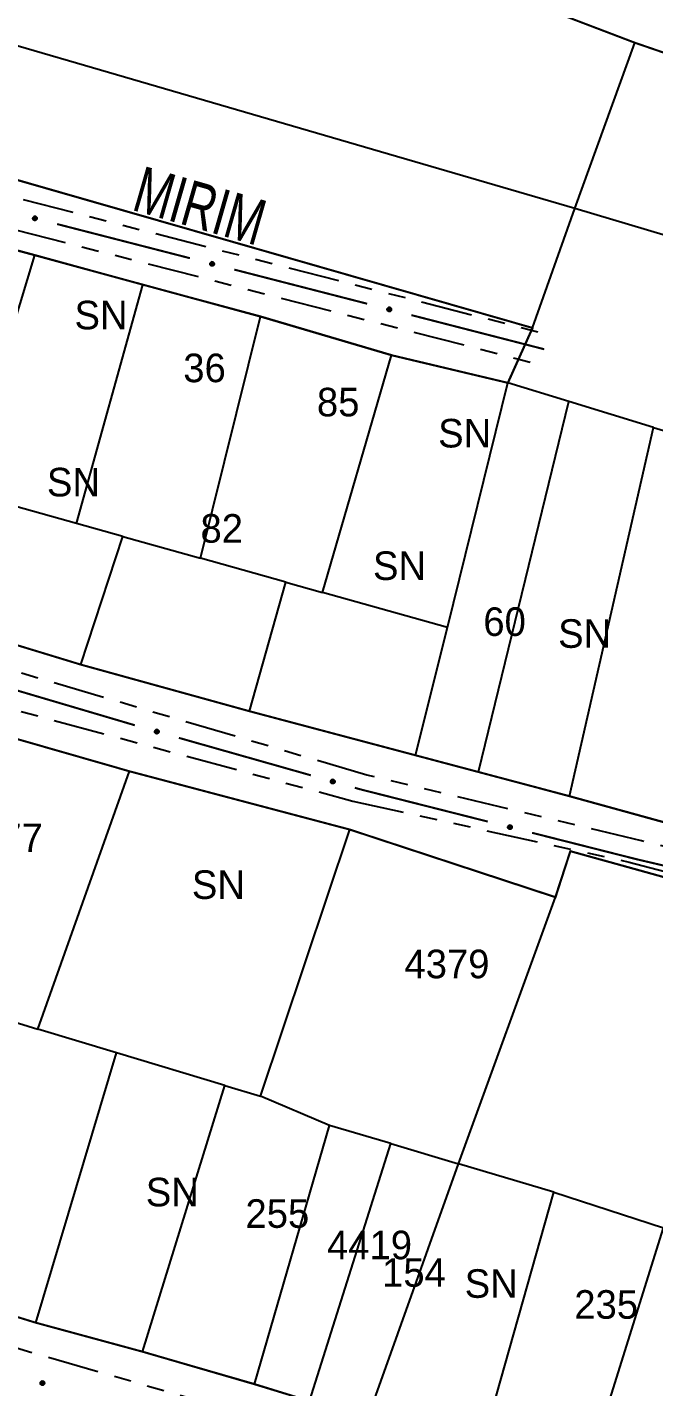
# Model space of a CAD drawing. Extents: x 203196 to 204359, y 4872588 to 4874244.
# Drawn here: x 203711.1 to 203765.9, y 4872758.4 to 4872877.4 of the extents above; entities that cross this region are included whole.
import ezdxf
from ezdxf.enums import TextEntityAlignment as Align

# ---------------------------------------------------------------- set-up
doc = ezdxf.new("R2010")
doc.units = 0
doc.header["$LTSCALE"] = 1.5
doc.header["$MEASUREMENT"] = 0
doc.linetypes.add('TRACO_25', pattern=[8, 3, -1, 1, -1, 1, -1])
for name, color, linetype in [('CD_MALHA_LOTES', 7, 'CONTINUOUS'), ('RU-QUADRA', 210, 'CONTINUOUS'), ('SV-EIXO-RUA-N-PAV', 6, 'CONTINUOUS'), ('SV-RUA-NAO-PAV', 7, 'CONTINUOUS'), ('SV-TXT-RUA-N-PAV', 7, 'CONTINUOUS'), ('Th_NmrPort', 1, 'CONTINUOUS')]:
    doc.layers.add(name, color=color, linetype=linetype)
doc.styles.add('ARIAL', font='ARIAL.SHX')

msp = doc.modelspace()

# ---------------------------------------------------------------- linework, layer by layer
at = {"layer": 'CD_MALHA_LOTES', "linetype": 'Continuous', "flags": 128}
for points in [[(203764.222836, 4872876.008348), (203653.85064, 4872918.032246)], [(203597.756091, 4872896.294487), (203755.273411, 4872851.061951)], [(203758.970245, 4872861.505444), (203668.782073, 4872887.830408)], [(203758.970245, 4872861.505444), (203764.222836, 4872876.008348)], [(203779.340043, 4872870.811219), (203764.222836, 4872876.008348)], [(203711.737216, 4872857.420877), (203697.725723, 4872861.200451)], [(203755.273411, 4872851.061951), (203758.970245, 4872861.505444)], [(203774.711719, 4872856.812158), (203758.970245, 4872861.505444)], [(203705.489472, 4872836.724428), (203711.737216, 4872857.420877)], [(203721.200192, 4872854.843784), (203711.737216, 4872857.420877)], [(203715.390755, 4872833.949732), (203721.200192, 4872854.843784)], [(203731.480905, 4872852.053305), (203721.200192, 4872854.843784)], [(203726.238398, 4872830.909832), (203731.480905, 4872852.053305)], [(203742.936556, 4872848.675357), (203731.480905, 4872852.053305)], [(203755.273411, 4872851.061951), (203753.115133, 4872846.25926)], [(203736.910017, 4872827.919261), (203742.936556, 4872848.675357)], [(203753.115133, 4872846.25926), (203742.936556, 4872848.675357)], [(203747.83487, 4872824.857724), (203753.115133, 4872846.25926)], [(203758.465123, 4872844.621838), (203753.115133, 4872846.25926)], [(203750.542514, 4872812.223446), (203758.465123, 4872844.621838)], [(203765.868215, 4872842.356042), (203758.465123, 4872844.621838)], [(203758.515765, 4872810.107404), (203765.868215, 4872842.356042)], [(203765.868215, 4872842.356042), (203778.430301, 4872838.575034)], [(203715.390755, 4872833.949732), (203705.489472, 4872836.724428)], [(203719.439418, 4872832.815151), (203715.390755, 4872833.949732)], [(203715.784214, 4872821.609673), (203719.439418, 4872832.815151)], [(203719.439418, 4872832.815151), (203726.238398, 4872830.909832)], [(203733.699381, 4872828.818996), (203726.238398, 4872830.909832)], [(203730.538246, 4872817.532432), (203733.699381, 4872828.818996)], [(203733.699381, 4872828.818996), (203736.910017, 4872827.919261)], [(203747.83487, 4872824.857724), (203736.910017, 4872827.919261)], [(203702.094421, 4872825.780481), (203715.784214, 4872821.609673)], [(203745.052515, 4872813.680451), (203747.83487, 4872824.857724)], [(203715.784214, 4872821.609673), (203730.538246, 4872817.532432)], [(203698.669041, 4872818.411694), (203720.02935, 4872812.281807)], [(203730.538246, 4872817.532432), (203745.052515, 4872813.680451)], [(203745.052515, 4872813.680451), (203750.542514, 4872812.223446)], [(203712.016442, 4872789.722267), (203720.02935, 4872812.281807)], [(203720.02935, 4872812.281807), (203739.299038, 4872807.186226)], [(203750.542514, 4872812.223446), (203758.515765, 4872810.107404)], [(203758.515765, 4872810.107404), (203771.416687, 4872806.55493)], [(203731.486495, 4872783.86372), (203739.299038, 4872807.186226)], [(203739.299038, 4872807.186226), (203757.294482, 4872801.271721)], [(203757.294482, 4872801.271721), (203758.594347, 4872805.298011)], [(203758.594347, 4872805.298011), (203784.546472, 4872798.092254)], [(203748.804585, 4872777.961179), (203757.294482, 4872801.271721)], [(203696.476974, 4872794.536836), (203712.016442, 4872789.722267)], [(203718.891527, 4872787.653551), (203712.016442, 4872789.722267)], [(203711.822106, 4872764.058198), (203718.891527, 4872787.653551)], [(203728.380175, 4872784.798413), (203718.891527, 4872787.653551)], [(203721.160659, 4872761.521654), (203728.380175, 4872784.798413)], [(203728.380175, 4872784.798413), (203731.486495, 4872783.86372)], [(203737.532392, 4872781.315112), (203731.486495, 4872783.86372)], [(203730.952629, 4872758.675844), (203737.532392, 4872781.315112)], [(203742.87693, 4872779.724896), (203737.532392, 4872781.315112)], [(203735.770837, 4872757.205299), (203742.87693, 4872779.724896)], [(203742.87693, 4872779.724896), (203748.804585, 4872777.961179)], [(203740.830965, 4872755.660918), (203748.804585, 4872777.961179)], [(203757.146876, 4872775.47901), (203748.804585, 4872777.961179)], [(203750.959662, 4872753.612245), (203757.146876, 4872775.47901)], [(203757.146876, 4872775.47901), (203766.748606, 4872772.350001)], [(203760.015118, 4872750.814525), (203766.748606, 4872772.350001)], [(203711.822106, 4872764.058198), (203689.538684, 4872770.935459)], [(203721.160659, 4872761.521654), (203711.822106, 4872764.058198)], [(203730.952629, 4872758.675844), (203721.160659, 4872761.521654)], [(203735.770837, 4872757.205299), (203730.952629, 4872758.675844)]]:
    msp.add_lwpolyline(points, dxfattribs=at)
at = {"layer": 'RU-QUADRA', "linetype": 'Continuous', "const_width": 0.18, "flags": 128}
for points in [[(203774.814576, 4872881.522338), (203791.642455, 4872875.804781), (203813.873472, 4872869.126632), (203867.794159, 4872850.799655), (203866.165903, 4872847.404582), (203863.678353, 4872842.025212), (203846.892414, 4872847.747691), (203829.927063, 4872853.419957), (203810.707176, 4872860.027543), (203794.33642, 4872865.655629), (203779.340043, 4872870.811219), (203764.222836, 4872876.008348), (203653.85064, 4872918.032246)], [(203597.756091, 4872896.294487), (203755.273411, 4872851.061951), (203753.115133, 4872846.25926), (203742.936556, 4872848.675357), (203731.480905, 4872852.053305), (203721.200192, 4872854.843784), (203711.737216, 4872857.420877), (203697.725723, 4872861.200451), (203682.383612, 4872865.338957), (203675.083853, 4872867.217356), (203667.547989, 4872869.363619), (203661.00632, 4872871.138267), (203651.931682, 4872873.565141), (203641.97006, 4872877.112196), (203624.204049, 4872883.191755)], [(203546.645432, 4872882.229347), (203530.058075, 4872874.219067), (203587.844664, 4872858.111582), (203602.16939, 4872853.778916), (203615.249869, 4872850.464133), (203632.88296, 4872845.995651), (203658.783336, 4872839.121864), (203673.001521, 4872835.13056), (203688.057639, 4872830.057004), (203702.094421, 4872825.780481), (203715.784214, 4872821.609673), (203730.538246, 4872817.532432), (203745.052515, 4872813.680451), (203750.542514, 4872812.223446), (203758.515765, 4872810.107404), (203771.416687, 4872806.55493)], [(203784.546472, 4872798.092254), (203758.594347, 4872805.298011), (203757.294482, 4872801.271721), (203739.299038, 4872807.186226), (203720.02935, 4872812.281807), (203698.669041, 4872818.411694), (203681.710209, 4872823.623739), (203670.707684, 4872827.155465), (203661.799071, 4872830.207842), (203652.866031, 4872832.979975), (203643.209299, 4872835.976687), (203635.499731, 4872838.118741), (203628.955171, 4872839.937105), (203623.805329, 4872841.367956), (203604.355754, 4872846.771896), (203585.888936, 4872851.874179), (203576.001541, 4872854.606014), (203567.086295, 4872857.069249), (203547.309286, 4872862.979252), (203522.714529, 4872870.607556), (203510.537316, 4872862.841513)], [(203512.625908, 4872823.895482), (203527.470182, 4872819.523703), (203569.002071, 4872807.317613), (203578.809978, 4872804.463621), (203588.24967, 4872801.637677), (203597.905843, 4872798.78038), (203607.033394, 4872796.079504), (203616.865963, 4872793.170011), (203636.1691, 4872787.458141), (203645.632593, 4872784.657859), (203656.918153, 4872780.957205), (203664.560233, 4872778.252676), (203674.508758, 4872775.338343), (203682.714892, 4872772.934428), (203685.628207, 4872772.162224), (203689.538684, 4872770.935459), (203711.822106, 4872764.058198), (203721.160659, 4872761.521654), (203730.952629, 4872758.675844), (203735.770837, 4872757.205299), (203740.830965, 4872755.660918), (203750.959662, 4872753.612245), (203760.015118, 4872750.814525), (203771.699642, 4872746.863441)]]:
    msp.add_lwpolyline(points, dxfattribs=at)
at = {"layer": 'SV-EIXO-RUA-N-PAV'}
for points in [[(203711.868735, 4872860.50143), (203711.826989, 4872860.475949), (203711.7859, 4872860.462585), (203711.748422, 4872860.461302), (203711.715007, 4872860.468804), (203711.681687, 4872860.48033), (203711.650658, 4872860.499362), (203711.620897, 4872860.528114), (203711.595041, 4872860.569811), (203711.584118, 4872860.612802), (203711.580895, 4872860.649479), (203711.586711, 4872860.684772), (203711.59845, 4872860.716953), (203711.619285, 4872860.748531), (203711.648717, 4872860.778406), (203711.691274, 4872860.80339), (203711.731647, 4872860.816215), (203711.76793, 4872860.816504), (203711.803374, 4872860.810431), (203711.83725, 4872860.798257), (203711.867602, 4872860.779399), (203711.897628, 4872860.749712), (203711.921731, 4872860.707381), (203711.934982, 4872860.667261), (203711.93578, 4872860.630991), (203711.929016, 4872860.59623), (203711.917863, 4872860.56267), (203711.90003, 4872860.530682), (203711.868735, 4872860.50143)], [(203727.365257, 4872856.519245), (203727.323511, 4872856.493763), (203727.282422, 4872856.480399), (203727.244944, 4872856.479116), (203727.211529, 4872856.486619), (203727.178209, 4872856.498144), (203727.14718, 4872856.517176), (203727.117419, 4872856.545928), (203727.091564, 4872856.587625), (203727.08064, 4872856.630617), (203727.077417, 4872856.667293), (203727.083234, 4872856.702586), (203727.094972, 4872856.734767), (203727.115807, 4872856.766345), (203727.145239, 4872856.79622), (203727.187796, 4872856.821204), (203727.228169, 4872856.83403), (203727.264452, 4872856.834318), (203727.299896, 4872856.828246), (203727.333772, 4872856.816071), (203727.364124, 4872856.797214), (203727.39415, 4872856.767526), (203727.418253, 4872856.725196), (203727.431505, 4872856.685075), (203727.432303, 4872856.648805), (203727.425538, 4872856.614045), (203727.414385, 4872856.580485), (203727.396552, 4872856.548496), (203727.365257, 4872856.519245)], [(203742.861779, 4872852.537059), (203742.820033, 4872852.511577), (203742.778944, 4872852.498213), (203742.741466, 4872852.496931), (203742.708052, 4872852.504433), (203742.674732, 4872852.515959), (203742.643702, 4872852.534991), (203742.613941, 4872852.563742), (203742.588086, 4872852.60544), (203742.577162, 4872852.648431), (203742.573939, 4872852.685107), (203742.579756, 4872852.7204), (203742.591495, 4872852.752581), (203742.61233, 4872852.784159), (203742.641761, 4872852.814034), (203742.684319, 4872852.839019), (203742.724691, 4872852.851844), (203742.760975, 4872852.852133), (203742.796419, 4872852.84606), (203742.830294, 4872852.833886), (203742.860646, 4872852.815028), (203742.890672, 4872852.785341), (203742.914775, 4872852.74301), (203742.928027, 4872852.702889), (203742.928825, 4872852.666619), (203742.92206, 4872852.631859), (203742.910907, 4872852.598299), (203742.893074, 4872852.566311), (203742.861779, 4872852.537059)], [(203722.525943, 4872815.607927), (203722.483579, 4872815.583488), (203722.442171, 4872815.571146), (203722.404672, 4872815.570794), (203722.371454, 4872815.579122), (203722.33843, 4872815.59147), (203722.307882, 4872815.611266), (203722.278843, 4872815.640746), (203722.254029, 4872815.683072), (203722.244175, 4872815.726321), (203722.241862, 4872815.763066), (203722.248552, 4872815.798204), (203722.261085, 4872815.830084), (203722.282697, 4872815.861136), (203722.31286, 4872815.890272), (203722.356024, 4872815.914193), (203722.396702, 4872815.926014), (203722.432982, 4872815.925402), (203722.468264, 4872815.918453), (203722.501828, 4872815.905442), (203722.531703, 4872815.885838), (203722.560984, 4872815.855415), (203722.584029, 4872815.8125), (203722.596282, 4872815.772063), (203722.596181, 4872815.735785), (203722.588557, 4872815.701203), (203722.576574, 4872815.667929), (203722.557954, 4872815.636393), (203722.525943, 4872815.607927)], [(203737.918966, 4872811.242741), (203737.876601, 4872811.218302), (203737.835194, 4872811.205961), (203737.797695, 4872811.205608), (203737.764477, 4872811.213936), (203737.731453, 4872811.226285), (203737.700905, 4872811.24608), (203737.671866, 4872811.275561), (203737.647052, 4872811.317886), (203737.637198, 4872811.361135), (203737.634885, 4872811.39788), (203737.641575, 4872811.433018), (203737.654108, 4872811.464898), (203737.67572, 4872811.49595), (203737.705883, 4872811.525086), (203737.749047, 4872811.549007), (203737.789725, 4872811.560828), (203737.826005, 4872811.560217), (203737.861287, 4872811.553267), (203737.894851, 4872811.540257), (203737.924726, 4872811.520652), (203737.954006, 4872811.49023), (203737.977052, 4872811.447314), (203737.989305, 4872811.406877), (203737.989203, 4872811.370599), (203737.981579, 4872811.336017), (203737.969597, 4872811.302744), (203737.950977, 4872811.271207), (203737.918966, 4872811.242741)], [(203753.415708, 4872807.25212), (203753.374058, 4872807.226481), (203753.33302, 4872807.212962), (203753.295546, 4872807.211539), (203753.262104, 4872807.218916), (203753.228741, 4872807.230316), (203753.19764, 4872807.249231), (203753.167771, 4872807.27787), (203753.141759, 4872807.31947), (203753.130674, 4872807.36242), (203753.127312, 4872807.399084), (203753.132997, 4872807.434398), (203753.144614, 4872807.466623), (203753.16533, 4872807.49828), (203753.194649, 4872807.528265), (203753.237112, 4872807.553409), (203753.277436, 4872807.566386), (203753.313719, 4872807.566812), (203753.349185, 4872807.560872), (203753.383107, 4872807.548826), (203753.413529, 4872807.530082), (203753.443667, 4872807.500508), (203753.467929, 4872807.458268), (203753.481331, 4872807.418198), (203753.482265, 4872807.381931), (203753.475632, 4872807.347146), (203753.464605, 4872807.313544), (203753.446893, 4872807.281489), (203753.415708, 4872807.25212)], [(203712.513294, 4872758.626933), (203712.470804, 4872758.602713), (203712.429333, 4872758.590586), (203712.391833, 4872758.590427), (203712.358658, 4872758.598928), (203712.325699, 4872758.611446), (203712.295253, 4872758.631399), (203712.266367, 4872758.66103), (203712.241773, 4872758.703483), (203712.232142, 4872758.746783), (203712.230019, 4872758.783539), (203712.236891, 4872758.818642), (203712.249589, 4872758.850457), (203712.271361, 4872758.881396), (203712.301674, 4872758.910376), (203712.344961, 4872758.934074), (203712.3857, 4872758.945684), (203712.421976, 4872758.944885), (203712.457222, 4872758.937753), (203712.490718, 4872758.924569), (203712.520491, 4872758.904811), (203712.549614, 4872758.874237), (203712.572438, 4872758.831203), (203712.584481, 4872758.790703), (203712.584192, 4872758.754426), (203712.576389, 4872758.719884), (203712.564235, 4872758.686673), (203712.545452, 4872758.655233), (203712.513294, 4872758.626933)]]:
    msp.add_lwpolyline(points, close=True, dxfattribs=at)
for points in [[(203711.921731, 4872860.707381), (203711.619285, 4872860.748531)], [(203711.90558, 4872860.728021), (203711.637077, 4872860.763206)], [(203711.897628, 4872860.749712), (203711.648717, 4872860.778406)], [(203711.876689, 4872860.763622), (203711.677625, 4872860.789417)], [(203711.867602, 4872860.779399), (203711.691274, 4872860.80339)], [(203711.848065, 4872860.789293), (203711.717796, 4872860.80868)], [(203711.83725, 4872860.798257), (203711.731647, 4872860.816215)], [(203711.929016, 4872860.59623), (203711.580895, 4872860.649479)], [(203711.917863, 4872860.56267), (203711.584118, 4872860.612802)], [(203711.92999, 4872860.614675), (203711.586156, 4872860.669218)], [(203711.93578, 4872860.630991), (203711.586711, 4872860.684772)], [(203711.919498, 4872860.579332), (203711.58688, 4872860.628175)], [(203711.9044, 4872860.54799), (203711.593909, 4872860.589739)], [(203711.90003, 4872860.530682), (203711.595041, 4872860.569811)], [(203711.932211, 4872860.650734), (203711.595629, 4872860.700597)], [(203711.934982, 4872860.667261), (203711.59845, 4872860.716953)], [(203711.884016, 4872860.518007), (203711.611851, 4872860.549907)], [(203711.926504, 4872860.688831), (203711.61371, 4872860.732581)], [(203711.868735, 4872860.50143), (203711.620897, 4872860.528114)], [(203711.845432, 4872860.488474), (203711.643045, 4872860.512305)], [(203711.826989, 4872860.475949), (203711.650658, 4872860.499362)], [(203711.803599, 4872860.468229), (203711.674992, 4872860.488598)], [(203711.7859, 4872860.462585), (203711.681687, 4872860.48033)], [(203727.425538, 4872856.614045), (203727.077417, 4872856.667293)], [(203727.414385, 4872856.580485), (203727.08064, 4872856.630617)], [(203727.426512, 4872856.632489), (203727.082679, 4872856.687033)], [(203727.432303, 4872856.648805), (203727.083234, 4872856.702586)], [(203727.416021, 4872856.597146), (203727.083402, 4872856.64599)], [(203727.400922, 4872856.565805), (203727.090432, 4872856.607553)], [(203727.396552, 4872856.548496), (203727.091564, 4872856.587625)], [(203727.428734, 4872856.668549), (203727.092151, 4872856.718411)], [(203727.431505, 4872856.685075), (203727.094972, 4872856.734767)], [(203727.380538, 4872856.535822), (203727.108373, 4872856.567721)], [(203727.423026, 4872856.706646), (203727.110232, 4872856.750395)], [(203727.418253, 4872856.725196), (203727.115807, 4872856.766345)], [(203727.365257, 4872856.519245), (203727.117419, 4872856.545928)], [(203727.402102, 4872856.745835), (203727.133599, 4872856.78102)], [(203727.341954, 4872856.506289), (203727.139567, 4872856.530119)], [(203727.39415, 4872856.767526), (203727.145239, 4872856.79622)], [(203727.323511, 4872856.493763), (203727.14718, 4872856.517176)], [(203727.300121, 4872856.486044), (203727.171514, 4872856.506412)], [(203727.373211, 4872856.781436), (203727.174147, 4872856.807231)], [(203727.282422, 4872856.480399), (203727.178209, 4872856.498144)], [(203727.364124, 4872856.797214), (203727.187796, 4872856.821204)], [(203727.344587, 4872856.807107), (203727.214318, 4872856.826494)], [(203727.333772, 4872856.816071), (203727.228169, 4872856.83403)], [(203742.92206, 4872852.631859), (203742.573939, 4872852.685107)], [(203742.910907, 4872852.598299), (203742.577162, 4872852.648431)], [(203742.923034, 4872852.650304), (203742.579201, 4872852.704847)], [(203742.928825, 4872852.666619), (203742.579756, 4872852.7204)], [(203742.912543, 4872852.614961), (203742.579925, 4872852.663804)], [(203742.897444, 4872852.583619), (203742.586954, 4872852.625368)], [(203742.893074, 4872852.566311), (203742.588086, 4872852.60544)], [(203742.925256, 4872852.686363), (203742.588673, 4872852.736225)], [(203742.928027, 4872852.702889), (203742.591495, 4872852.752581)], [(203742.87706, 4872852.553636), (203742.604895, 4872852.585536)], [(203742.919548, 4872852.72446), (203742.606754, 4872852.768209)], [(203742.914775, 4872852.74301), (203742.61233, 4872852.784159)], [(203742.861779, 4872852.537059), (203742.613941, 4872852.563742)], [(203742.898624, 4872852.763649), (203742.630121, 4872852.798835)], [(203742.838476, 4872852.524103), (203742.636089, 4872852.547934)], [(203742.890672, 4872852.785341), (203742.641761, 4872852.814034)], [(203742.820033, 4872852.511577), (203742.643702, 4872852.534991)], [(203742.796643, 4872852.503858), (203742.668036, 4872852.524227)], [(203742.869733, 4872852.799251), (203742.670669, 4872852.825045)], [(203742.778944, 4872852.498213), (203742.674732, 4872852.515959)], [(203742.860646, 4872852.815028), (203742.684319, 4872852.839019)], [(203742.841109, 4872852.824921), (203742.710841, 4872852.844308)], [(203742.830294, 4872852.833886), (203742.724691, 4872852.851844)], [(203722.588557, 4872815.701203), (203722.241862, 4872815.763066)], [(203722.576574, 4872815.667929), (203722.244175, 4872815.726321)], [(203722.578623, 4872815.684545), (203722.247318, 4872815.741621)], [(203722.589987, 4872815.719618), (203722.247612, 4872815.782669)], [(203722.596181, 4872815.735785), (203722.248552, 4872815.798204)], [(203722.562752, 4872815.653588), (203722.253392, 4872815.703022)], [(203722.557954, 4872815.636393), (203722.254029, 4872815.683072)], [(203722.593102, 4872815.755611), (203722.257859, 4872815.813803)], [(203722.596282, 4872815.772063), (203722.261085, 4872815.830084)], [(203722.54163, 4872815.624119), (203722.27034, 4872815.662758)], [(203722.588341, 4872815.793837), (203722.276728, 4872815.845329)], [(203722.525943, 4872815.607927), (203722.278843, 4872815.640746)], [(203722.584029, 4872815.8125), (203722.282697, 4872815.861136)], [(203722.502326, 4872815.595552), (203722.300592, 4872815.624394)], [(203722.568395, 4872815.833534), (203722.300847, 4872815.875365)], [(203722.483579, 4872815.583488), (203722.307882, 4872815.611266)], [(203722.560984, 4872815.855415), (203722.31286, 4872815.890272)], [(203722.460004, 4872815.576351), (203722.331942, 4872815.599902)], [(203722.442171, 4872815.571146), (203722.33843, 4872815.59147)], [(203722.540396, 4872815.86984), (203722.342032, 4872815.900563)], [(203722.531703, 4872815.885838), (203722.356024, 4872815.914193)], [(203722.512417, 4872815.896213), (203722.382669, 4872815.918824)], [(203722.501828, 4872815.905442), (203722.396702, 4872815.926014)], [(203737.981579, 4872811.336017), (203737.634885, 4872811.39788)], [(203737.969597, 4872811.302744), (203737.637198, 4872811.361135)], [(203737.971646, 4872811.319359), (203737.640341, 4872811.376435)], [(203737.98301, 4872811.354432), (203737.640635, 4872811.417483)], [(203737.989203, 4872811.370599), (203737.641575, 4872811.433018)], [(203737.955775, 4872811.288402), (203737.646415, 4872811.337836)], [(203737.950977, 4872811.271207), (203737.647052, 4872811.317886)], [(203737.986125, 4872811.390425), (203737.650882, 4872811.448617)], [(203737.989305, 4872811.406877), (203737.654108, 4872811.464898)], [(203737.934653, 4872811.258933), (203737.663363, 4872811.297572)], [(203737.981364, 4872811.428651), (203737.66975, 4872811.480143)], [(203737.918966, 4872811.242741), (203737.671866, 4872811.275561)], [(203737.977052, 4872811.447314), (203737.67572, 4872811.49595)], [(203737.895349, 4872811.230366), (203737.693615, 4872811.259208)], [(203737.961418, 4872811.468348), (203737.69387, 4872811.51018)], [(203737.876601, 4872811.218302), (203737.700905, 4872811.24608)], [(203737.954006, 4872811.49023), (203737.705883, 4872811.525086)], [(203737.853027, 4872811.211165), (203737.724965, 4872811.234716)], [(203737.835194, 4872811.205961), (203737.731453, 4872811.226285)], [(203737.933419, 4872811.504654), (203737.735055, 4872811.535377)], [(203737.924726, 4872811.520652), (203737.749047, 4872811.549007)], [(203737.905439, 4872811.531027), (203737.775692, 4872811.553638)], [(203737.894851, 4872811.540257), (203737.789725, 4872811.560828)], [(203753.475632, 4872807.347146), (203753.127312, 4872807.399084)], [(203753.464605, 4872807.313544), (203753.130674, 4872807.36242)], [(203753.476536, 4872807.365594), (203753.1325, 4872807.418843)], [(203753.482265, 4872807.381931), (203753.132997, 4872807.434398)], [(203753.466178, 4872807.330212), (203753.133378, 4872807.377803)], [(203753.451198, 4872807.298813), (203753.140552, 4872807.339393)], [(203753.446893, 4872807.281489), (203753.141759, 4872807.31947)], [(203753.478622, 4872807.401661), (203753.141854, 4872807.450257)], [(203753.481331, 4872807.418198), (203753.144614, 4872807.466623)], [(203753.430926, 4872807.268754), (203753.158643, 4872807.299629)], [(203753.472771, 4872807.439736), (203753.159815, 4872807.482309)], [(203753.467929, 4872807.458268), (203753.16533, 4872807.49828)], [(203753.415708, 4872807.25212), (203753.167771, 4872807.27787)], [(203753.4517, 4872807.478847), (203753.183067, 4872807.513022)], [(203753.392454, 4872807.239076), (203753.189979, 4872807.262145)], [(203753.443667, 4872807.500508), (203753.194649, 4872807.528265)], [(203753.374058, 4872807.226481), (203753.19764, 4872807.249231)], [(203753.350697, 4872807.218674), (203753.222015, 4872807.238558)], [(203753.422676, 4872807.514339), (203753.223516, 4872807.539385)], [(203753.413529, 4872807.530082), (203753.237112, 4872807.553409)], [(203753.393955, 4872807.539902), (203753.263614, 4872807.558799)], [(203753.383107, 4872807.548826), (203753.277436, 4872807.566386)], [(203753.33302, 4872807.212962), (203753.228741, 4872807.230316)], [(203712.576389, 4872758.719884), (203712.230019, 4872758.783539)], [(203712.564235, 4872758.686673), (203712.232142, 4872758.746783)], [(203712.566369, 4872758.703278), (203712.235364, 4872758.762066)], [(203712.577915, 4872758.738291), (203712.23587, 4872758.803112)], [(203712.584192, 4872758.754426), (203712.236891, 4872758.818642)], [(203712.550339, 4872758.672403), (203712.241238, 4872758.723436)], [(203712.545452, 4872758.655233), (203712.241773, 4872758.703483)], [(203712.581216, 4872758.774267), (203712.246279, 4872758.834193)], [(203712.584481, 4872758.790703), (203712.249589, 4872758.850457)], [(203712.529065, 4872758.643044), (203712.257978, 4872758.683085)], [(203712.576653, 4872758.812518), (203712.26531, 4872758.865621)], [(203712.513294, 4872758.626933), (203712.266367, 4872758.66103)], [(203712.572438, 4872758.831203), (203712.271361, 4872758.881396)], [(203712.489613, 4872758.614681), (203712.288032, 4872758.644565)], [(203712.556912, 4872758.852317), (203712.289584, 4872758.895532)], [(203712.470804, 4872758.602713), (203712.295253, 4872758.631399)], [(203712.549614, 4872758.874237), (203712.301674, 4872758.910376)], [(203712.447193, 4872758.595698), (203712.319254, 4872758.619911)], [(203712.429333, 4872758.590586), (203712.325699, 4872758.611446)], [(203712.529101, 4872758.888768), (203712.330899, 4872758.920516)], [(203712.520491, 4872758.904811), (203712.344961, 4872758.934074)], [(203712.501259, 4872758.915285), (203712.37163, 4872758.938567)], [(203712.490718, 4872758.924569), (203712.3857, 4872758.945684)]]:
    msp.add_lwpolyline(points, dxfattribs=at)
at = {"layer": 'SV-EIXO-RUA-N-PAV', "const_width": 0.18}
for points in [[(203725.31643, 4872857.159395), (203713.694038, 4872860.146034)], [(203740.812952, 4872853.177209), (203729.190561, 4872856.163848)], [(203756.309474, 4872849.195023), (203744.687083, 4872852.181663)], [(203720.496413, 4872816.308332), (203708.988201, 4872819.708486)], [(203735.886641, 4872811.933493), (203724.341874, 4872815.207382)], [(203740.249465, 4872810.696274), (203739.734897, 4872810.842196)], [(203740.700402, 4872810.582203), (203740.249465, 4872810.696274)], [(203751.364487, 4872807.884556), (203740.700402, 4872810.582203)], [(203764.416752, 4872804.582782), (203755.242336, 4872806.903594)], [(203764.939236, 4872804.460544), (203764.416752, 4872804.582782)], [(203766.88665, 4872804.004937), (203764.939236, 4872804.460544)]]:
    msp.add_lwpolyline(points, dxfattribs=at)
at = {"layer": 'SV-RUA-NAO-PAV', "linetype": 'TRACO_25'}
for points in [[(203588.670322, 4872899.529781, 11.329859), (203599.290283, 4872895.146072, 12.111059), (203610.612325, 4872891.175004, 12.111059), (203644.492655, 4872880.302744, 12.111059), (203665.353291, 4872873.608528, 13.522002), (203667.161909, 4872873.15745, 13.522002), (203710.713184, 4872862.295568, 13.522002), (203756.642982, 4872850.492857, 13.856802)], [(203584.446291, 4872898.427284, 11.329859), (203598.292808, 4872892.818632, 12.111059), (203611.421245, 4872888.050426, 12.111059), (203642.749378, 4872877.997171, 12.111059), (203664.605628, 4872870.98346, 13.522002), (203667.237453, 4872870.327071, 13.522002), (203710.043624, 4872859.651022, 13.522002), (203755.964026, 4872847.850725, 13.856802)], [(203902.725094, 4872767.945941, 12.39803), (203850.238073, 4872783.494847, 12.772688), (203820.595251, 4872791.786941, 13.12343), (203797.08699, 4872798.3543, 13.12343), (203764.80377, 4872806.186752, 13.12343), (203740.782476, 4872811.950892, 13.410402), (203693.350229, 4872825.939019, 13.553888), (203663.37486, 4872835.379916, 13.553888), (203641.937145, 4872841.532245, 13.545917), (203593.370181, 4872854.251466, 12.589345), (203570.199372, 4872860.14245, 12.039316), (203553.215144, 4872865.461307, 11.457401), (203522.838326, 4872875.587286, 9.480487)], [(203518.635599, 4872873.567109, 9.081916), (203552.177523, 4872862.74186, 11.274059), (203567.604766, 4872857.92051, 11.983516), (203590.532363, 4872851.751898, 12.605288), (203627.910853, 4872841.62948, 13.458231), (203641.963569, 4872837.904255, 13.522002), (203659.781181, 4872832.608322, 13.522002), (203690.275545, 4872823.00159, 13.705345), (203739.572875, 4872809.67413, 13.62563), (203763.737744, 4872804.340986, 13.434317), (203796.522963, 4872795.725775, 13.306773), (203820.08929, 4872789.349978, 13.179231), (203862.216342, 4872777.493948, 12.772688), (203898.358697, 4872767.136787, 12.501659), (203900.939902, 4872764.209618, 12.421945)], [(203875.777698, 4872711.006037, 12.142944), (203851.768843, 4872718.740052, 12.469773), (203808.836648, 4872731.75005, 12.748774), (203740.315663, 4872753.095927, 13.155316), (203703.15993, 4872763.840547, 13.290831), (203669.95848, 4872773.508898, 13.211117), (203655.233218, 4872778.042291, 13.211117), (203635.888221, 4872784.371953, 13.211117), (203587.341594, 4872799.821738, 13.075603), (203560.198178, 4872808.110541, 12.956031), (203478.033537, 4872833.366481, 12.956031)]]:
    msp.add_polyline3d(points, dxfattribs=at)

# ---------------------------------------------------------------- texts
at = {"layer": 'SV-TXT-RUA-N-PAV', "style": 'ARIAL', "width": 0.7}
msp.add_text('MIRIM', height=4, rotation=344, dxfattribs=at).set_placement((203720.111098, 4872861.410972))
at = {"layer": 'Th_NmrPort', "color": 1}
for s, p in [('SN', (203715.215126, 4872852.186056)), ('36', (203724.730808, 4872847.564153)), ('85', (203736.421502, 4872844.573511)), ('SN', (203747.02469, 4872841.854744)), ('SN', (203712.800994, 4872837.574392)), ('82', (203726.236709, 4872833.527845)), ('SN', (203741.325861, 4872830.265326)), ('60', (203750.977481, 4872825.371547)), ('SN', (203757.519429, 4872824.331578)), ('4977', (203705.006941, 4872806.464271)), ('SN', (203725.482087, 4872802.369242)), ('4379', (203744.078336, 4872795.431781)), ('SN', (203721.450449, 4872775.481488)), ('255', (203730.170452, 4872773.602593)), ('4419', (203737.30359, 4872770.853521)), ('154', (203742.121271, 4872768.444681)), ('SN', (203749.347793, 4872767.481145)), ('235', (203758.934979, 4872765.650426))]:
    msp.add_text(s, height=2.5, dxfattribs=at).set_placement(p, align=Align.MIDDLE_LEFT)

doc.saveas('drawing.dxf')
